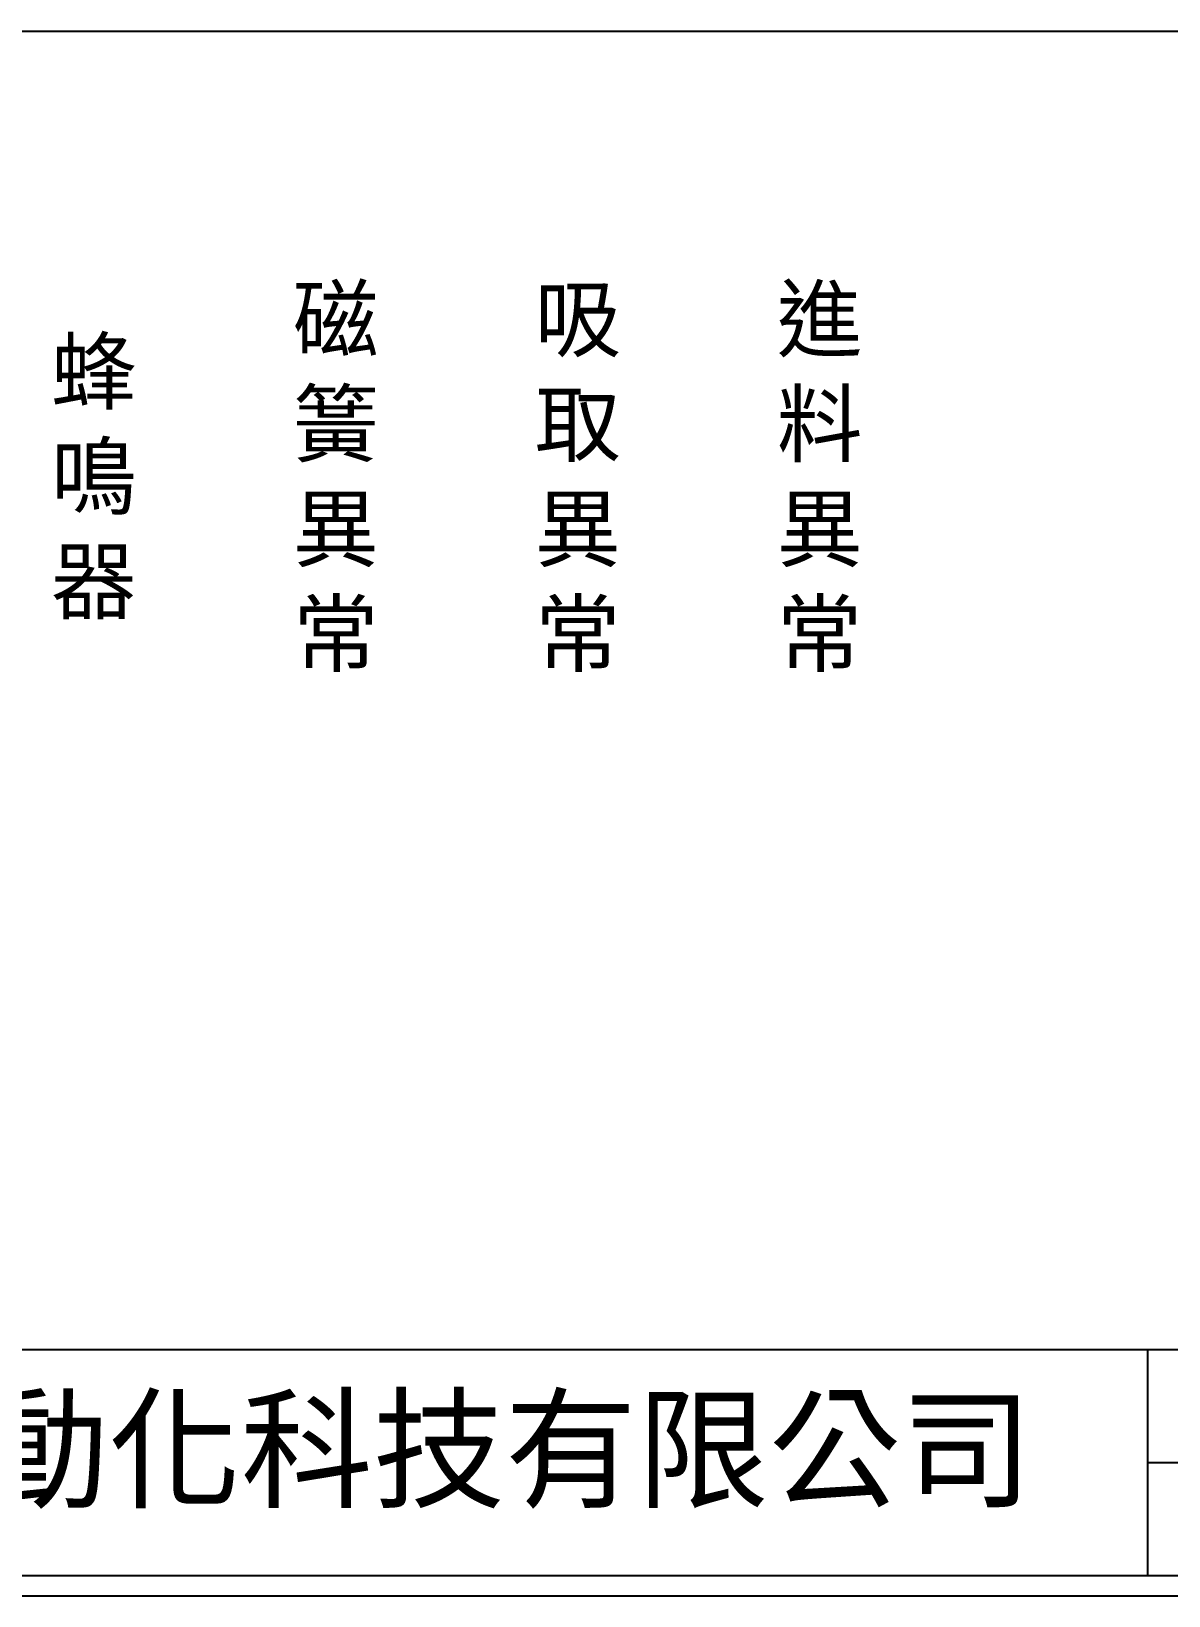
# Model space of a CAD drawing. Extents: x 926 to 1213, y 3 to 207.
# Drawn here: x 992.3 to 1062.8, y 3 to 100 of the extents above; entities that cross this region are included whole.
import ezdxf

# ---------------------------------------------------------------- set-up
doc = ezdxf.new("R2010")
doc.units = 0
doc.layers.add('圖框層', color=7, linetype='CONTINUOUS')
doc.layers.add('標尺寸層', color=3, linetype='CONTINUOUS')
doc.styles.add('CNS', font='romanc.shx', dxfattribs={"bigfont": 'chineset.shx'})
doc.styles.add('STSL', font='KAIU.TTF')

msp = doc.modelspace()

# ---------------------------------------------------------------- linework, layer by layer
at = {"layer": '圖框層', "color": 7}
for p, q in [((926.992, 18.25), (1211.493, 18.25)), ((1061.493, 4.25), (1061.493, 18.25)), ((1061.493, 11.25), (1211.493, 11.25)), ((926.992, 4.25), (1211.493, 4.25)), ((925.742, 3), (1212.742, 3))]:
    msp.add_line(p, q, dxfattribs=at)
at = {"layer": '標尺寸層', "color": 7}
msp.add_line((930.49, 99.958), (1208.361, 99.958), dxfattribs=at)

# ---------------------------------------------------------------- texts
at = {"layer": '圖框層', "color": 4, "style": 'STSL'}
msp.add_text('泓陞自動化科技有限公司', height=6, dxfattribs=at).set_placement((964.346, 9.076))
at = {"layer": '標尺寸層', "color": 7, "char_height": 3.9, "width": 2.84806, "attachment_point": 5, "style": 'CNS'}
for s, insert in [('{\\fDFKai-SB|b0|i0|c136|p65;磁簧異常}', (1011.153, 72.165)), ('{\\fDFKai-SB|b0|i0|c136|p65;進料異常}', (1041.153, 72.165)), ('{\\fDFKai-SB|b0|i0|c136|p65;吸取異常}', (1026.153, 72.165)), ('{\\fDFKai-SB|b0|i0|c136|p65;蜂鳴器}', (996.153, 72.165))]:
    msp.add_mtext(s, dxfattribs=dict(at, insert=insert))

doc.saveas('drawing.dxf')
